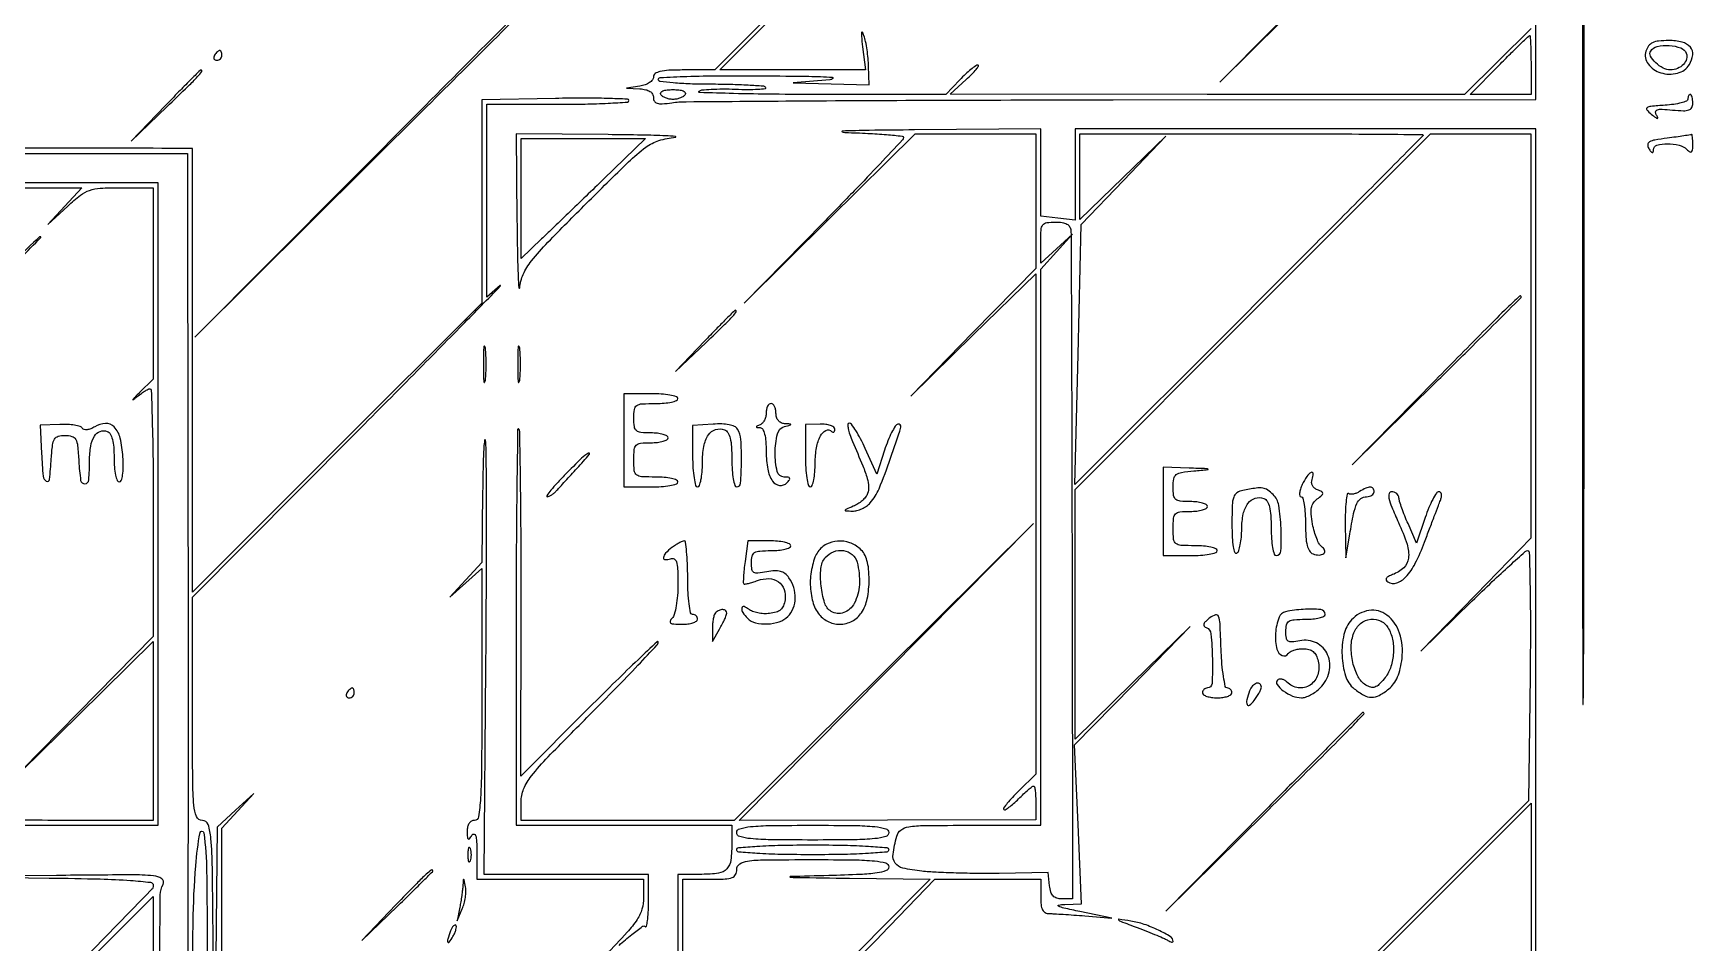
# Model space of a CAD drawing. Extents: x 0 to 674, y 17 to 635.
# Drawn here: x 335.5 to 674, y 208 to 393.5 of the extents above; entities that cross this region are included whole.
import ezdxf

# ---------------------------------------------------------------- set-up
doc = ezdxf.new("R2010")
doc.units = 0

msp = doc.modelspace()

# ---------------------------------------------------------------- linework, layer by layer
for points in [[(651.491237, 381.5, 0.000097), (651.50667, 301.526918, 0.000482), (651.567225, 256.662426, 0.992814), (651.656046, 256.66199, 0.002446), (651.749946, 269.669959, 0.000367), (651.830624, 320.323254, 0.000215), (651.856677, 381.033817, 0.000214), (651.830614, 441.807077, 0.000364), (651.749965, 492.669959, 0.002331), (651.655979, 506.144089, 0.993042), (651.567246, 506.143676, 0.000486), (651.506646, 461.463382, 0.000096)], [(415.496011, 378.75), (368.5, 331.5), (415.75, 378.496011, 0.000164), (444.600287, 407.210029, 0.001854), (455.981151, 418.628922, 0.00092), (462.89547, 425.643744, 0.664909), (462.746011, 426, 0.198902), (462.568112, 425.926316, 0.00001), (448.761552, 412.120313, 0.000421), (433.53446, 396.867582, 0.000253)], [(641, 387), (641, 381), (634.781303, 381), (628.562607, 381), (634.5, 387, -0.002217), (636.796464, 389.300191, -0.003569), (638.775917, 391.2375, -0.000719), (640.528384, 392.923476, -0.193519), (640.718697, 393, -0.398076), (640.83269, 392.892154, -0.00214), (640.917367, 391.2375, -0.007318), (640.97978, 389.300658, -0.004394)], [(372.5, 389, 0.082592), (372.343488, 388.6179, 0.161196), (372.3746, 388.29375, 0.182303), (372.586039, 388.078288, 0.108972), (372.940983, 388, 0.093332), (373.345238, 388.076123, 0.09642), (373.688914, 388.29375, 0.099167), (373.918938, 388.618444, 0.105053), (374, 389, 0.042167), (373.967655, 389.382849, 0.061769), (373.870461, 389.70625, 0.081139), (373.727648, 389.92554, 0.210953), (373.559017, 390, 0.151918), (373.34829, 389.934461, 0.038439), (373.066025, 389.70625, 0.035638), (372.768994, 389.382774, 0.029505)], [(664.444837, 389.826196, 0.243963), (664.89531, 387.221407, 0.157285), (667.462711, 385.430986, 0.136731), (670.877576, 385.345031, 0.193628), (673.308285, 387.114077, 0.112615), (673.988074, 389.067736, 0.208373), (673.50001, 390.643842, 0.155898), (671.828419, 391.66945, 0.060328), (669.098772, 392, 0.022754), (667.027536, 391.905693, 0.08671), (665.783335, 391.56939, 0.128154), (664.990887, 390.912829, 0.079329)], [(672.677102, 389.399075, -0.164258), (672.724074, 388.248395, -0.12014), (672.07963, 387.133071, -0.103362), (670.891112, 386.316943, -0.095609), (669.44113, 386.015313, -0.126937), (667.964926, 386.373535, -0.067391), (666.429107, 387.481987, -0.07433), (665.386009, 388.81863, -0.273492), (665.406242, 389.848296, -0.203588), (666.747106, 390.796541, -0.068997), (669.17989, 390.981964, -0.069616), (671.545762, 390.50062, -0.219598)], [(362.47318, 378.75), (355.5, 371.5), (362.75, 378.47318, 0.001495), (367.136249, 382.717269, 0.012912), (369.036831, 384.665349, 0.033553), (369.876915, 385.703881, 0.60757), (369.72318, 386, 0.198387), (369.535715, 385.922571, 0.000505), (367.479305, 383.870313, 0.003008), (365.166504, 381.529511, 0.001857)], [(468.5, 381, -0.108893), (468.127799, 380.616544, -0.050757), (467.510686, 380.29375, -0.046925), (466.765732, 380.074101, -0.048273), (466, 380, -0.048273), (465.234268, 380.074101, -0.046925), (464.489314, 380.29375, -0.050757), (463.872201, 380.616544, -0.108893), (463.5, 381, -0.302575), (463.513374, 381.392496, -0.143113), (463.930402, 381.719374, -0.067954), (464.789018, 381.933871, -0.027283), (466, 382, -0.027283), (467.210982, 381.933871, -0.067954), (468.069598, 381.719374, -0.143113), (468.486626, 381.392496, -0.302575)], [(673, 380.054791, -0.305731), (672.739917, 379.669203, -0.030553), (671.629622, 379.297705, -0.030171), (670.122865, 378.98996, -0.018979), (668.334882, 378.804791, 0.005365), (665.446873, 378.584964, 0.121731), (664.664179, 378.317771, 0.461118), (664.60428, 377.8782, 0.040691), (665.526841, 377, 0.007193), (666.444527, 376.28033, 0.131559), (666.784861, 376.140815, 0.590122), (666.878384, 376.268554, 0.026959), (666.560264, 376.867595, -0.160384), (666.416656, 377.497873, -0.306746), (666.732532, 377.881141, -0.084603), (667.725995, 377.998333, -0.010924), (669.868306, 377.841169, 0.014396), (672.098569, 377.693114, 0.090338), (673.22399, 377.854799, 0.197399), (673.790203, 378.344104, 0.117625), (674, 379.223574, 0.026617), (673.963739, 379.904269, 0.042006), (673.853125, 380.478175, 0.051328), (673.692923, 380.88287, 0.279801), (673.5, 381, 0.182325), (673.309144, 380.928011, 0.090964), (673.146875, 380.722345, 0.070877), (673.036934, 380.416465, 0.050927)], [(434.174707, 355.25, 0.002165), (434.267555, 348.698901, 0.005384), (434.407842, 343.907308, 0.01383), (434.566865, 341.561827, 0.910581), (434.723024, 341.562111, -0.08404), (435.45635, 344.325388, -0.060324), (437.122688, 347.057998, -0.026589), (440.496188, 350.894567, -0.003327), (448.298317, 358.76436, -0.002739), (456.910375, 367.242846, -0.03343), (460.431496, 370.240496, -0.083023), (463.137586, 371.624526, -0.058499), (466.5, 372.272001, 0.908073), (466.503546, 372.426736, 0.019847), (464.523438, 372.584497, 0.005505), (459.631993, 372.725435, 0.002046), (452.75, 372.819752), (434, 373)], [(619, 372.744718, -0.198024), (618.926326, 372.565989, -0.000018), (608.568521, 362.137852, -0.000559), (597.104991, 350.623077, -0.000337), (583.488581, 336.994718), (547.977161, 301.5), (548.605934, 328), (549.234706, 354.5), (557.867353, 363.499907), (566.5, 372.499814), (557.75, 364.021985), (549, 355.544156), (549, 364.272078), (549, 373), (584, 373, -0.000683), (597.420775, 372.981656, -0.00114), (608.71875, 372.925011, -0.000052), (618.895788, 372.849715, -0.412018)], [(668.77777, 372.092896, 0.011049), (666.26375, 371.720655, 0.084756), (665.142684, 371.326356, 0.262046), (664.802834, 370.773186, 0.152722), (665.012457, 370, 0.021117), (665.446226, 369.37948, 0.168261), (665.733372, 369.189256, 0.407168), (665.91882, 369.295844, 0.065984), (665.984687, 369.75, -0.330774), (666.679812, 370.662231, -0.068464), (668.804211, 370.970387, -0.061316), (671.21086, 370.69205, -0.137807), (672.8, 369.8, 0.043912), (673.404066, 369.293644, 0.338229), (673.75, 369.308333, 0.201593), (673.956017, 369.705795, 0.02009), (674, 370.8, 0.010691), (673.982189, 371.632945, 0.019755), (673.926563, 372.307601, 0.017841), (673.848332, 372.800355, 0.526575), (673.75, 372.842896, -0.101868), (673.545857, 372.766519, -0.001317), (672.186282, 372.557778, -0.003755), (670.605696, 372.331493, -0.002447)], [(451.846867, 363.75, -0.000371), (448.276431, 360.301528, -0.000342), (444.601516, 356.762259, -0.000341), (441.321459, 353.611897, -0.001133), (439.158882, 351.547052), (435, 347.594104), (435, 359.797052), (435, 372), (447.687985, 372), (460.375971, 372)], [(547.141677, 353.25, -0.019243), (547.200634, 351.857074, -0.000049), (547.273557, 332.259713, -0.00031), (547.339938, 310.157709, -0.000193), (547.391677, 284.251149), (547.5, 217.002298), (545.316422, 217.001149, -0.070845), (544.26692, 217.15004, -0.135032), (543.546178, 217.592745, -0.115196), (543.082389, 218.398736, -0.043802), (542.816422, 219.676466), (542.5, 222.352932), (532.5, 222.192304, -0.006082), (528.249905, 222.175737, -0.005117), (523.748438, 222.259025, -0.005166), (519.640243, 222.419599, -0.014218), (516.75, 222.645004, -0.026565), (512.884624, 223.266346, -0.18556), (511.313571, 224.294407, -0.194422), (510.87584, 226.080402, -0.029543), (511.630286, 229.75, -0.166185), (512.492988, 231.035138, -0.125964), (514.068126, 231.700412, -0.034948), (517.299522, 231.956731, -0.002322), (526.616631, 232), (541, 232), (541, 288.702393), (541, 345.404786), (544.25, 348.950297), (547.5, 352.495808), (544.25, 349.560813), (541, 346.625818), (541, 350.812909, -0.014222), (541.073411, 353.393236, -0.142151), (541.429122, 354.401076, -0.205348), (542.213716, 354.875688, -0.034754), (544, 355, -0.03405), (545.398717, 354.904636, -0.093288), (546.334191, 354.59236, -0.134579), (546.892138, 354.045053, -0.11214)], [(321.5, 337, 0.001565), (315.792728, 331.247286, 0.002678), (311.070786, 326.40625, 0.000408), (306.963934, 322.143483, 0.66117), (307.025007, 322, 0.194483), (307.367692, 322.138533, 0.000368), (311.777036, 326.40625, 0.002542), (316.722739, 331.249156, 0.001563), (322.5, 337, 0.001565), (328.207272, 342.752714, 0.002678), (332.929214, 347.59375, 0.000408), (337.036066, 351.856517, 0.66117), (336.974993, 352, 0.194483), (336.632308, 351.861467, 0.000368), (332.222964, 347.59375, 0.002542), (327.277261, 342.750844, 0.001563)], [(621.488968, 322.75), (604.5, 305.5), (621.75, 322.488968, 0.000719), (628.364044, 329.021702, 0.001186), (633.932812, 334.564105, 0.00008), (638.925046, 339.557931, 0.198829), (639, 339.738968, 0.65329), (638.665207, 339.885846, 0.006581), (636.163379, 337.521726, 0.005188), (631.849189, 333.248366, 0.0005)], [(472.468697, 330.75), (466.5, 324.5), (472.75, 330.468697, 0.001842), (476.526162, 334.101597, 0.015158), (478.188581, 335.813502, 0.043781), (478.876507, 336.712971, 0.591372), (478.718697, 337, 0.198184), (478.529557, 336.921966, 0.0007), (476.766721, 335.164062, 0.003552), (474.777178, 333.146053, 0.002203)], [(427.320074, 326, 0.005179), (427.344207, 323.670434, 0.025693), (427.43855, 322.364062, 0.707215), (427.576315, 322.333801, 0.108536), (427.723396, 322.75, 0.019375), (427.849065, 324.229765, 0.011494), (427.889766, 326, 0.011494), (427.849065, 327.770235, 0.019375), (427.723396, 329.25, 0.108536), (427.576315, 329.666199, 0.707215), (427.43855, 329.635938, 0.025693), (427.344207, 328.329566, 0.005179)], [(434.320074, 326, 0.005179), (434.344207, 323.670434, 0.025693), (434.43855, 322.364062, 0.707215), (434.576315, 322.333801, 0.108536), (434.723396, 322.75, 0.019375), (434.849065, 324.229765, 0.011494), (434.889766, 326, 0.011494), (434.849065, 327.770235, 0.019375), (434.723396, 329.25, 0.108536), (434.576315, 329.666199, 0.707215), (434.43855, 329.635938, 0.025693), (434.344207, 328.329566, 0.005179)], [(456, 310.5), (456, 301), (461.5, 301, 0.017105), (463.60834, 301.072146, 0.027868), (465.384375, 301.29375, 0.026982), (466.707933, 301.608967, 0.332234), (467, 302, 0.31052), (466.732972, 302.388512, 0.036969), (465.678125, 302.70625, 0.033738), (464.224757, 302.927717, 0.020945), (462.5, 303, -0.012019), (459.5825, 303.070142, -0.154453), (458.571429, 303.444444, -0.206324), (458.105988, 304.290758, -0.023974), (458, 306.5, -0.021868), (458.093097, 308.627612, -0.176278), (458.5, 309.5, -0.176278), (459.372388, 309.906903, -0.021868), (461.5, 310, 0.027026), (462.841111, 310.072542, 0.042582), (463.971875, 310.29375, 0.052312), (464.767902, 310.614308, 0.277684), (465, 311, 0.277684), (464.767902, 311.385692, 0.052312), (463.971875, 311.70625, 0.042582), (462.841111, 311.927458, 0.027026), (461.5, 312, -0.021354), (459.438974, 312.088063, -0.157079), (458.541667, 312.464286, -0.185552), (458.111769, 313.260192, -0.032088), (458, 315, -0.036189), (458.130535, 316.801169, -0.212646), (458.625, 317.583333, -0.135673), (459.681601, 317.931492, -0.012152), (462.5, 318, 0.020945), (464.224757, 318.072283, 0.033738), (465.678125, 318.29375, 0.036969), (466.732972, 318.611488, 0.31052), (467, 319, 0.332234), (466.707933, 319.391033, 0.026982), (465.384375, 319.70625, 0.027868), (463.60834, 319.927854, 0.017105), (461.5, 320), (456, 320)], [(485, 316.083333, -0.060204), (484.90689, 315.312853, -0.059088), (484.632812, 314.581524, -0.064373), (484.228318, 313.996792, -0.113869), (483.75, 313.662281, 0.009076), (483.090194, 313.382013, 0.295955), (483, 313.242982, 0.382689), (483.096611, 313.135242, 0.011437), (483.75, 313.078947, -0.25147), (484.291771, 312.742448, -0.068917), (484.681885, 311.778791, -0.044351), (484.925678, 310.252563, -0.01744), (485, 308.122445, 0.045048), (485.317004, 304.611091, 0.103882), (486.312703, 302.168622, 0.218336), (487.718363, 301.313064, 0.229462), (489.242382, 301.842382, 0.033363), (489.747419, 302.419723, 0.279493), (489.782867, 302.75, 0.258958), (489.503221, 302.952123, 0.029776), (488.7, 303, -0.348443), (487.254014, 304.146942, -0.058691), (486.82954, 307.907512, -0.055647), (487.283436, 311.801854, -0.278906), (488.75, 313.310674, 0.001923), (489.926177, 313.622879, 0.339035), (490, 313.719237, 0.392517), (489.923939, 313.801199, 0.002113), (488.75, 313.883999, -0.099242), (488.044737, 314.074658, -0.104863), (487.48325, 314.520253, -0.097744), (487.123813, 315.184281, -0.07546), (487, 316, 0.048028), (486.926307, 316.765418, 0.068025), (486.70625, 317.4125, 0.088204), (486.381882, 317.848523, 0.191087), (486, 318, 0.184457), (485.61825, 317.854207, 0.090315), (485.29375, 317.436979, 0.070178), (485.073823, 316.816758, 0.050201)], [(337.205888, 307.786047, 0.009309), (337.515819, 303.154736, 0.256728), (338.168343, 302.176033, 0.527016), (338.82484, 302.526117, 0.011692), (339.195209, 306.75, -0.012683), (339.445762, 309.543786, -0.10503), (339.849144, 310.744521, -0.196417), (340.601717, 311.316046, -0.065496), (342, 311.5, -0.070134), (343.412682, 311.300867, -0.203323), (344.163601, 310.692068, -0.097764), (344.555354, 309.395644, -0.010288), (344.803167, 306.223842, 0.01976), (345.182932, 302.31742, 0.392422), (346.035592, 301.61875, 0.37392), (346.846045, 302.415866, 0.019514), (347, 306.359017, -0.038773), (347.230914, 309.332312, -0.098152), (347.97242, 311.359331, -0.169305), (349.144049, 312.324351, -0.181964), (350.621855, 312.314866, -0.179351), (351.223883, 311.785423, -0.061483), (351.652566, 310.685803, -0.043314), (351.917578, 309.067697, -0.018943), (352, 306.893011, 0.019472), (352.07432, 304.985381, 0.0335), (352.303763, 303.412501, 0.037717), (352.636185, 302.287154, 0.311576), (353.05226, 302, 0.32176), (353.472409, 302.301599, 0.045257), (353.735814, 303.401034, 0.034756), (353.858367, 305.027371, 0.016098), (353.80226, 307.147006, 0.042693), (353.25106, 310.948487, 0.132119), (352.036179, 313.214986, 0.216754), (350.261724, 313.942585, 0.130858), (348.049817, 313.263184, -0.041127), (347.229808, 312.840397, -0.069373), (346.482495, 312.645345, -0.09597), (345.891512, 312.689495, -0.190065), (345.520721, 312.966472, 0.185395), (345.060733, 313.31659, 0.029621), (343.938522, 313.573133, 0.02939), (342.515542, 313.725623, 0.021965), (340.937744, 313.732041), (336.926767, 313.572094)], [(470.001465, 307.25, 0.014595), (470.071754, 304.8231, 0.025076), (470.290366, 302.812134, 0.02304), (470.602142, 301.308852, 0.342589), (471, 301, 0.319735), (471.389506, 301.27744, 0.032693), (471.70625, 302.432782, 0.03126), (471.927778, 304.007969, 0.019308), (472, 305.877555, -0.043207), (472.292933, 309.261087, -0.103594), (473.220347, 311.588617, -0.169507), (474.672749, 312.691249, -0.17164), (476.487265, 312.64326, -0.166479), (477.189982, 312.055754, -0.075617), (477.655393, 310.934937, -0.046004), (477.922257, 309.177398, -0.014687), (478, 306.531385, 0.017007), (478.072143, 304.411007, 0.027715), (478.29375, 302.624844, 0.026731), (478.608894, 301.292732, 0.332789), (479, 301, 0.394179), (479.779335, 301.72742, 0.013975), (479.962607, 306.202089, 0.019531), (479.846343, 310.660862, 0.125722), (479.153083, 312.786547, 0.150016), (478.545747, 313.306036, 0.052985), (477.440986, 313.652521, 0.042182), (475.96005, 313.821677, 0.024524), (474.169861, 313.786547), (470.00293, 313.5)], [(493, 307.34782, 0.014306), (493.07067, 304.878303, 0.024763), (493.289384, 302.836955, 0.022619), (493.601083, 301.310909, 0.343666), (494, 301, 0.319735), (494.389506, 301.27744, 0.032693), (494.70625, 302.432782, 0.03126), (494.927778, 304.007969, 0.019308), (495, 305.877555, -0.043022), (495.267591, 308.981733, -0.076714), (496.084537, 311.4054, -0.157018), (497.195889, 312.507163, -0.32446), (498.342009, 312.324657, 0.102423), (498.592637, 312.160001, 0.246949), (498.806715, 312.183013, 0.185015), (498.953269, 312.391095, 0.062009), (499, 312.76645, 0.244838), (498.783598, 313.181888, 0.071182), (498.11875, 313.518116, 0.053824), (497.149122, 313.733464, 0.034871), (496, 313.780937), (493, 313.69564)], [(502.604795, 310.25, -0.004366), (504.712371, 305.288167, -0.027693), (505.619941, 302.702478, -0.057772), (505.905434, 301.006543, -0.104823), (505.685742, 299.62344, -0.079389), (505.276666, 298.916946, -0.040513), (504.565297, 298.174878, -0.03894), (503.688992, 297.511888, -0.047019), (502.772166, 297.039362, 0.00258), (501.252994, 296.42008, 0.255075), (501.112371, 296.245849, 0.45364), (501.215231, 296.1166, 0.004151), (502.595012, 296.063386, 0.071617), (503.510098, 296.166995, 0.044615), (504.527975, 296.532682, 0.043898), (505.488395, 297.084899, 0.059698), (506.233378, 297.75, 0.083395), (508.015315, 300.615552, 0.013065), (510.391076, 306.85537, 0.008662), (512.488147, 313.176227, 0.611581), (511.864602, 313.788201, 0.172982), (511.327745, 313.367811, 0.022181), (510.589803, 312.0776, 0.023812), (509.829581, 310.409295, 0.017757), (509.146584, 308.505455), (507.583429, 303.607664), (505.225573, 308.803832, 0.01413), (504.253385, 310.794804, 0.021008), (503.282074, 312.473626, 0.017006), (502.404144, 313.755432, 0.238434), (501.920438, 314, 0.407109), (501.664092, 313.749813, 0.051251), (501.730716, 312.898438, 0.0374), (502.04642, 311.688688, 0.020092)], [(444, 303.5, 0.008296), (442.360353, 301.772917, 0.015786), (441.109924, 300.321875, 0.013861), (440.257892, 299.205686, 0.611408), (440.363221, 299, 0.113311), (440.742485, 299.087068, 0.034023), (441.260044, 299.382949, 0.032179), (441.812926, 299.804733, 0.029938), (442.321429, 300.303657, -0.001157), (442.961742, 301.008641, -0.000285), (444.016565, 302.16329, -0.000292), (445.226185, 303.484319, -0.000292), (446.437091, 304.803657, 0.008909), (448.958146, 307.647313, 0.829341), (448.768213, 307.88352, 0.07069), (447.36087, 306.852352, 0.005321)], [(566, 296), (566, 287), (571.5, 287, 0.017105), (573.60834, 287.072146, 0.027868), (575.384375, 287.29375, 0.026982), (576.707933, 287.608967, 0.332234), (577, 288, 0.31052), (576.732972, 288.388512, 0.036969), (575.678125, 288.70625, 0.033738), (574.224757, 288.927717, 0.020945), (572.5, 289, -0.012019), (569.5825, 289.070142, -0.154453), (568.571429, 289.444444, -0.206324), (568.105988, 290.290758, -0.023974), (568, 292.5, -0.021868), (568.093097, 294.627612, -0.176278), (568.5, 295.5, -0.176278), (569.372388, 295.906903, -0.021868), (571.5, 296, 0.027026), (572.841111, 296.072542, 0.042582), (573.971875, 296.29375, 0.052312), (574.767902, 296.614308, 0.277684), (575, 297, 0.277684), (574.767902, 297.385692, 0.052312), (573.971875, 297.70625, 0.042582), (572.841111, 297.927458, 0.027026), (571.5, 298, -0.021328), (569.448244, 298.087561, -0.15466), (568.547366, 298.460179, -0.186369), (568.114379, 299.24675, -0.033687), (568, 300.942502, -0.041379), (568.141787, 302.652833, -0.187513), (568.64361, 303.497368, -0.128493), (569.70819, 303.957973, -0.015734), (572.25, 304.267795, 0.00079), (575.137241, 304.532446, 0.73681), (575.155942, 304.621146, 0.118966), (574.866069, 304.701921, 0.00042), (571.25, 304.825293), (566, 305)], [(594.344085, 301.492198, 0.028534), (593.965259, 300.536059, 0.055105), (593.793833, 299.732083, 0.092261), (593.839118, 299.194385, 0.33772), (594.094085, 299, -0.34192), (594.44955, 298.724737, -0.02266), (594.733887, 297.375156, -0.025194), (594.93469, 295.589105, -0.015396), (595, 293.468615, 0.014522), (595.077639, 290.796042, 0.047229), (595.346508, 289.046329, 0.079008), (595.821065, 287.937974, 0.161932), (596.543128, 287.345077, 0.089502), (597.788222, 287.108357, 0.176728), (598.724265, 287.439987, 0.323693), (598.897181, 288.105066, 0.162787), (598.312823, 288.806665, -0.131559), (597.82986, 289.319297, -0.02744), (597.299936, 290.447482, -0.027036), (596.814027, 291.865161, -0.022678), (596.450462, 293.41237, -0.020756), (596.156321, 295.441736, -0.070925), (596.208443, 296.771395, -0.105441), (596.605668, 297.735284, -0.084807), (597.388068, 298.541812, 0.013981), (598.366645, 299.300242, 0.219209), (598.546744, 299.671259, 0.291149), (598.357259, 299.982889, 0.022865), (597.425636, 300.390163, -0.084609), (596.825288, 300.746142, -0.100964), (596.419709, 301.262817, -0.106049), (596.261236, 301.875875, -0.10237), (596.364861, 302.508429, 0.088468), (596.590309, 303.681115, 0.562715), (596.178061, 303.939084, 0.129744), (595.263922, 303.130822, 0.038635)], [(582.25, 300.294267, 0.099904), (581.019574, 299.789322, 0.168566), (580.353374, 298.909757, 0.070746), (580.061351, 297.238486, 0.007932), (580, 293.371432, 0.011253), (580.060962, 290.663007, 0.030932), (580.264715, 288.763427, 0.051559), (580.577561, 287.640571, 0.467614), (581, 287.5, 0.177743), (581.388629, 287.995189, 0.028441), (581.70625, 289.205057, 0.02846), (581.926856, 290.737664, 0.021517), (582, 292.436572, -0.051091), (582.310895, 295.471191, -0.10584), (583.266896, 297.640535, -0.160705), (584.72524, 298.695221, -0.170076), (586.487265, 298.64326, -0.166479), (587.189982, 298.055754, -0.075617), (587.655393, 296.934937, -0.046004), (587.922257, 295.177398, -0.014687), (588, 292.531385, 0.017007), (588.072143, 290.411007, 0.027715), (588.29375, 288.624844, 0.026731), (588.608894, 287.292732, 0.332789), (589, 287, 0.399945), (590.004238, 287.956234, 0.023731), (590.011168, 292.550587, 0.027225), (589.538417, 297.244278, 0.158964), (588.428571, 299.428571, 0.048146), (587.295576, 300.362115, 0.113929), (586.280568, 300.751235, 0.071389), (584.916481, 300.746694, 0.011104)], [(606.047746, 300.05067, -0.045296), (605.43309, 299.73572, -0.049042), (604.787753, 299.546664, -0.054724), (604.20756, 299.501528, -0.131214), (603.797746, 299.625, 0.527578), (603.490016, 299.488551, 0.018812), (603.268888, 297.973057, 0.020236), (603.129299, 295.886597, 0.010902), (603.117619, 293.309017), (603.235238, 286.5), (604.049038, 291.35009, -0.008603), (604.827814, 295.54757, -0.054983), (605.488052, 297.605099, -0.130578), (606.310397, 298.621916, -0.159087), (607.468615, 299, 0.063461), (608.05412, 299.074614, 0.081424), (608.550156, 299.29375, 0.09843), (608.882059, 299.618634, 0.151099), (609, 300, 0.161773), (608.779635, 300.66327, 0.232061), (608.237711, 300.940742, 0.113401), (607.325663, 300.747608, 0.032395)], [(613.961707, 293.75, -0.026123), (615.708576, 289.299784, -0.10891), (616.008261, 286.452205, -0.178263), (615.035344, 284.512586, -0.100015), (612.763659, 283.108275, 0.031785), (611.905851, 282.7274, 0.130538), (611.489801, 282.346731, 0.270622), (611.474352, 281.975461, 0.133338), (611.808364, 281.618438, 0.224758), (613.600127, 281.417994, 0.124307), (615.483499, 282.646828, 0.069922), (617.404118, 285.419968, 0.026999), (619.282419, 289.716539, -0.000487), (620.305548, 292.442009, -0.000573), (621.28009, 295.021421, -0.000502), (622.108078, 297.198771, -0.003574), (622.517672, 298.25, 0.048058), (622.71521, 298.930186, 0.093561), (622.715222, 299.493408, 0.148074), (622.52519, 299.857919, 0.201725), (622.187355, 300, 0.254573), (621.696208, 299.732605, 0.022015), (620.950336, 298.458608, 0.024747), (620.160167, 296.763289, 0.016498), (619.417863, 294.75271), (617.674993, 289.505419), (615.91166, 293.50271, -0.009103), (615.231121, 295.124758, -0.010553), (614.644521, 296.692983, -0.009667), (614.203093, 298.036267, -0.059797), (614.074164, 298.75, 0.111872), (613.935926, 299.227002, 0.094086), (613.599277, 299.632812, 0.088494), (613.116601, 299.905427, 0.084602), (612.561672, 300, 0.336314), (612.058184, 299.618149, 0.123989), (612.033201, 298.670325, 0.043332), (612.598559, 296.886853, 0.008176)], [(465.75, 288.607954, 0.038054), (464.476013, 287.478404, 0.166131), (464.052903, 286.579878, 0.445035), (464.421193, 286.165515, 0.093564), (465.5, 286.361626, -0.221813), (466.232194, 286.310179, -0.198261), (466.709939, 285.710422, -0.061533), (466.945796, 284.232809, -0.008844), (467, 281.168615, -0.019147), (466.912021, 278.872054, -0.023491), (466.6475, 276.742031, -0.022896), (466.266316, 275.007407, -0.131577), (465.8, 274.2, 0.090869), (465.400371, 273.621045, 0.380202), (465.516667, 273.25, 0.122057), (466.188535, 273.044, 0.01365), (467.8, 273, 0.029609), (469.025999, 273.072665, 0.046154), (470.06, 273.29375, 0.058312), (470.780957, 273.615172, 0.264664), (471, 274, 0.099038), (470.923658, 274.381638, 0.097945), (470.70625, 274.70625, 0.097945), (470.381638, 274.923658, 0.099038), (470, 275, -0.354925), (469.590162, 275.332853, -0.018508), (469.283333, 277.125, -0.02162), (469.068623, 279.522473, -0.011522), (469, 282.5, 0.009384), (468.946068, 285.373442, 0.01564), (468.779688, 287.787533, 0.009448), (468.548786, 289.71894, 0.38651), (468.25, 289.968197, 0.094564), (467.852176, 289.874651, 0.019699), (467.20625, 289.555506, 0.020021), (466.475001, 289.118825, 0.017735)], [(480.695861, 285.769141, 0.007307), (480.499894, 284.126223, 0.011117), (480.382359, 282.693819, 0.005939), (480.325126, 281.496352, 0.208254), (480.425504, 281.241163, 0.243441), (480.657095, 281.167538, 0.015355), (481.380063, 281.314464, 0.019821), (482.264836, 281.560131, 0.013212), (483.257834, 281.907929, -0.098562), (485.564666, 282.296391, -0.147915), (487.486892, 281.652212, -0.158338), (488.644953, 280.095739, -0.116986), (488.84497, 277.943972, -0.061377), (488.527025, 276.762241, -0.116929), (487.959867, 275.964817, -0.106485), (487.054532, 275.461264, -0.045346), (485.689528, 275.177742, -0.042235), (484.507822, 275.142582, -0.036965), (483.281771, 275.301092, -0.03876), (482.191533, 275.614534, -0.084021), (481.439528, 276.050187, 0.092718), (480.480357, 276.583963, 0.472297), (480.03144, 276.302784, 0.179474), (480.246025, 275.371306, 0.050997), (481.2, 274.2, 0.138997), (482.852538, 273.277428, 0.069627), (485.254048, 273.051208, 0.068367), (487.683813, 273.497443, 0.117346), (489.428571, 274.571429, 0.103601), (490.517755, 276.237755, 0.086316), (490.939423, 278.315111, 0.082488), (490.639506, 280.497871, 0.082743), (489.650067, 282.463884, 0.067257), (488.829831, 283.317118, 0.102066), (487.914225, 283.779194, 0.083072), (486.752733, 283.893599, 0.032465), (485.150067, 283.680013, -0.018734), (483.303953, 283.382219, -0.164537), (482.504551, 283.547335, -0.225932), (482.106013, 284.134201, -0.038057), (482, 285.525, -0.055914), (482.153623, 286.894452, -0.200962), (482.65404, 287.595312, -0.122952), (483.685494, 287.925052, -0.016187), (486, 288, 0.023598), (487.532944, 288.07239, 0.037669), (488.825, 288.29375, 0.04382), (489.748945, 288.612873, 0.295869), (490, 289, 0.306956), (489.73692, 289.388154, 0.038632), (488.716803, 289.70625, 0.034694), (487.305916, 289.927692, 0.021584), (485.631669, 290), (481.263338, 290)], [(495.556704, 287.777494, 0.063738), (494.958724, 286.639208, 0.028339), (494.457282, 285.016696, 0.027486), (494.114393, 283.215542, 0.033303), (494, 281.5, 0.056157), (494.39924, 277.956558, 0.097878), (495.599357, 275.265756, 0.121057), (497.517034, 273.600065, 0.119122), (500, 273, 0.121192), (502.536848, 273.624055, 0.126627), (504.446401, 275.347882, 0.097299), (505.617976, 278.193426, 0.049186), (506, 282.067519, 0.024297), (505.893638, 284.255035, 0.04661), (505.561589, 285.97861, 0.058574), (504.993334, 287.320837, 0.0796), (504.171259, 288.345012, 0.10039), (502.038458, 289.610333, 0.10062), (499.582987, 289.9433, 0.105037), (497.276598, 289.29233, 0.119409)], [(503.554627, 285.638373, -0.073098), (504.01177, 281.080703, -0.11056), (502.96702, 277.249107, -0.181987), (500.825539, 275.354375, -0.235233), (498.25, 275.60696, -0.180057), (496.923872, 277.334561, -0.04764), (496.209958, 280.79989, -0.047962), (496.166513, 284.386006, -0.153434), (497.061336, 286.573905, -0.128709), (498.732415, 287.772112, -0.127978), (500.780021, 288.001328, -0.138226), (502.565548, 287.208662, -0.159425)], [(474.666667, 275.333333, 0.120789), (474.411004, 274.911605, 0.028191), (474.206242, 274.103646, 0.027467), (474.070882, 273.121194, 0.023933), (474.035435, 272.083333), (474.070871, 269.5), (475.5, 272, 0.01086), (476.049787, 273.012155, 0.013124), (476.519732, 273.985937, 0.01178), (476.872066, 274.819696, 0.082449), (476.964565, 275.25, 0.232255), (476.746508, 275.752795, 0.168807), (476.16906, 275.977238, 0.114395), (475.380758, 275.824363, 0.091768)], [(575.5, 274.308663, 0.026117), (574.647368, 273.579018, 0.113758), (574.283202, 273.02825, 0.251908), (574.339883, 272.613694, 0.146718), (574.75, 272.301915, -0.288251), (575.729347, 271.015935, -0.017314), (576.008652, 265.937662, -0.016922), (575.94049, 260.896968, -0.400408), (575, 260, 0.099038), (574.618362, 259.923658, 0.097945), (574.29375, 259.70625, 0.097945), (574.076342, 259.381638, 0.099038), (574, 259, 0.254951), (574.209557, 258.615738, 0.06271), (574.88125, 258.29375, 0.048861), (575.850749, 258.072766, 0.031626), (577, 258, 0.031626), (578.149251, 258.072766, 0.048861), (579.11875, 258.29375, 0.06271), (579.790443, 258.615738, 0.254951), (580, 259, 0.0949), (579.926895, 259.381701, 0.096876), (579.71813, 259.70625, 0.098857), (579.406589, 259.92351, 0.103337), (579.040442, 260, -0.354331), (578.648532, 260.317608, -0.013054), (578.277437, 262.327503, -0.018611), (577.970907, 264.885713, -0.01135), (577.790442, 267.923415, 0.003283), (577.56587, 273.11784, 0.073793), (577.272432, 274.58735, 0.399242), (576.651815, 274.900013, 0.090893)], [(589.606989, 274.418213, 0.075084), (588.88844, 271.151621, 0.079287), (589.188799, 267.882089, 0.228291), (590.251049, 266.617716, 0.376513), (591.5, 267, -0.129978), (591.905554, 267.384469, -0.045633), (592.647929, 267.70625, -0.041573), (593.567582, 267.926149, -0.03792), (594.539965, 268, -0.061788), (595.700049, 267.856092, -0.110926), (596.5524, 267.425496, -0.106154), (597.162556, 266.656205, -0.053332), (597.592615, 265.487014, -0.139897), (597.502907, 262.692043, -0.168308), (595.933512, 260.599798, -0.184214), (593.527449, 260.037964, -0.164062), (591.216667, 261.183333, 0.062805), (590.707159, 261.578727, 0.080942), (590.156191, 261.794316, 0.098189), (589.65114, 261.802244, 0.152502), (589.268239, 261.601572, 0.373855), (589.204133, 260.685493, 0.073509), (590.478295, 259.429109, 0.059956), (592.382963, 258.359086, 0.098335), (594.19113, 258, 0.083883), (595.026864, 258.141202, 0.037209), (596.056144, 258.5875, 0.035479), (597.101205, 259.234642, 0.040027), (598, 260, 0.138167), (599.827789, 263.261504, 0.162607), (599.524312, 266.774035, 0.178597), (597.230958, 269.177095, 0.164634), (593.83631, 269.617262, -0.024291), (592.227782, 269.376091, -0.17484), (591.479197, 269.563993, -0.210768), (591.100805, 270.163223, -0.036962), (591, 271.525, -0.055914), (591.153623, 272.894452, -0.200962), (591.65404, 273.595312, -0.122952), (592.685494, 273.925052, -0.016187), (595, 274, 0.023598), (596.532944, 274.07239, 0.037669), (597.825, 274.29375, 0.04382), (598.748945, 274.612873, 0.295869), (599, 275, 0.388662), (598.098015, 275.985089, 0.037487), (594.560245, 276.031366, 0.036324), (590.922482, 275.539207, 0.254623)], [(604.404988, 273.893568, 0.128848), (602.846168, 270.891585, 0.065223), (602.450352, 266.619833, 0.065992), (603.161432, 262.468848, 0.148244), (604.937008, 259.849924, 0.043395), (606.905732, 258.520539, 0.125303), (608.485102, 258.103974, 0.127427), (610.055064, 258.496355, 0.045596), (611.988322, 259.789461, 0.068409), (612.985922, 260.852752, 0.052053), (613.770683, 262.246162, 0.044934), (614.341407, 263.9736, 0.029512), (614.69663, 266.039461, 0.104648), (614.195507, 271.175664, 0.154495), (611.611731, 274.853944, 0.203109), (607.94602, 275.794249, 0.173177)], [(611.964816, 272.065741, -0.081114), (612.805502, 269.607541, -0.064044), (612.917342, 266.794502, -0.064529), (612.315874, 264.067117, -0.085524), (611.06265, 261.860784, -0.02809), (609.980754, 260.683887, -0.112076), (609.149693, 260.176591, -0.151725), (608.324204, 260.157047, -0.066883), (607.31265, 260.597962, -0.138358), (605.720838, 262.302516, -0.063048), (604.665784, 265.190065, -0.060532), (604.328643, 268.436915, -0.088548), (604.881587, 271.25, -0.127414), (606.251639, 273.152202, -0.145639), (608.307226, 274.030768, -0.154325), (610.419392, 273.621107, -0.146431)], [(583.606989, 259.418213, 0.027033), (583.011466, 257.574058, 0.175734), (583.097356, 256.618195, 0.485361), (583.613163, 256.497678, 0.062338), (584.531803, 257.44113, 0.018293), (585.093849, 258.24362, 0.021005), (585.568717, 259.049658, 0.020657), (585.910717, 259.759313, 0.102298), (586, 260.19113, 0.224804), (585.697715, 260.829483, 0.254995), (585.038613, 260.954149, 0.135105), (584.204528, 260.406496, 0.088936)], [(399.5, 259, 0.082592), (399.343488, 258.6179, 0.161196), (399.3746, 258.29375, 0.182303), (399.586039, 258.078288, 0.108972), (399.940983, 258, 0.093332), (400.345238, 258.076123, 0.09642), (400.688914, 258.29375, 0.099167), (400.918938, 258.618444, 0.105053), (401, 259, 0.042167), (400.967655, 259.382849, 0.061769), (400.870461, 259.70625, 0.081139), (400.727648, 259.92554, 0.210953), (400.559017, 260, 0.151918), (400.34829, 259.934461, 0.038439), (400.066025, 259.70625, 0.035638), (399.768994, 259.382774, 0.029505)], [(586.490624, 234.75), (566.5, 214.5), (586.75, 234.490624, 0.000416), (599.083194, 246.686108, 0.004398), (604.067535, 251.71061, 0.004828), (606.887711, 254.66043, 0.656625), (606.740624, 255, 0.198853), (606.560309, 254.925336, 0.000057), (600.685193, 249.051562, 0.001004), (594.174224, 242.514399, 0.000608)], [(371, 205.581787, -0.001914), (370.935603, 188.756883, -0.015864), (370.634925, 181.125601, -0.031143), (370.077781, 176.973021, -0.358007), (368.893011, 176, -0.411819), (368.150126, 176.73683, -0.000796), (368.028168, 195.236035, -0.005114), (368.116934, 212.221559, -0.01556), (368.654211, 223.75, -0.025222), (369.524832, 230.508054, -0.857199), (370.300315, 230.488605, -0.028358), (370.872984, 222.515599, -0.00375)], [(510, 230.5, -0.33533), (509.390965, 229.694001, -0.045065), (507.166667, 229.274194, -0.021161), (503.041936, 229.050585, -0.002961), (494.5, 229, -0.002961), (485.958064, 229.050585, -0.021161), (481.833333, 229.274194, -0.045065), (479.609035, 229.694001, -0.33533), (479, 230.5, -0.33533), (479.609035, 231.305999, -0.045065), (481.833333, 231.725806, -0.021161), (485.958064, 231.949415, -0.002961), (494.5, 232, -0.002961), (503.041936, 231.949415, -0.021161), (507.166667, 231.725806, -0.045065), (509.390965, 231.305999, -0.33533)], [(424.157895, 226, 0.017491), (424.189089, 225.10856, 0.078554), (424.306058, 224.601562, 0.447206), (424.474999, 224.540618, 0.174857), (424.662281, 224.75, 0.057986), (424.818615, 225.320008, 0.037979), (424.87034, 226, 0.037979), (424.818615, 226.679992, 0.057986), (424.662281, 227.25, 0.174857), (424.474999, 227.459382, 0.447206), (424.306058, 227.398438, 0.078554), (424.189089, 226.89144, 0.017491)], [(510, 227, -0.388296), (509.590564, 226.55227, -0.006216), (505.875, 226.266129, -0.011297), (501.01415, 226.062666, -0.00481), (494.5, 226, -0.00481), (487.98585, 226.062666, -0.011297), (483.125, 226.266129, -0.006216), (479.409436, 226.55227, -0.388296), (479, 227, -0.388296), (479.409436, 227.44773, -0.006216), (483.125, 227.733871, -0.011297), (487.98585, 227.937334, -0.00481), (494.5, 228, -0.00481), (501.01415, 227.937334, -0.011297), (505.875, 227.733871, -0.006216), (509.590564, 227.44773, -0.388296)], [(409.47318, 215.75), (402.5, 208.5), (409.75, 215.47318, 0.001857), (412.529511, 218.166504, 0.003008), (414.870313, 220.479305, 0.000505), (416.922571, 222.535715, 0.198387), (417, 222.72318, 0.60757), (416.703881, 222.876915, 0.033553), (415.665349, 222.036831, 0.012912), (413.717269, 220.136249, 0.001495)], [(423.122527, 219.5, -0.012099), (423.028793, 218.556043, -0.005853), (422.865555, 217.353125, -0.0058), (422.666163, 216.103148, -0.008301), (422.458137, 215), (421.943584, 212.5), (423.01472, 214.953157, 0.037891), (423.395048, 216.042379, 0.02841), (423.651729, 217.286959, 0.02902), (423.758811, 218.492939, 0.056736), (423.679111, 219.453157, 0.001161), (423.392305, 220.879097, 0.333061), (423.306962, 220.955007, 0.415369), (423.230329, 220.890013, 0.001311)], [(420.623539, 210.461341, 0.013074), (420.038161, 208.807875, 0.18392), (420.068872, 208.189955, 0.582659), (420.370907, 208.158973, 0.022794), (421.122073, 209.325003, 0.028467), (421.494276, 210.058111, 0.039963), (421.734072, 210.751423, 0.045448), (421.826923, 211.318576, 0.217548), (421.715202, 211.618131, 0.299281), (421.487156, 211.665262, 0.109577), (421.201425, 211.471425, 0.064271), (420.896209, 211.051117, 0.033338)], [(560.691682, 211.140672, -0.003969), (562.757117, 210.345907, -0.004897), (564.669188, 209.570959, -0.004067), (566.262127, 208.891857, -0.035628), (566.941682, 208.536042, 0.028973), (567.347949, 208.31639, 0.060516), (567.689119, 208.204528, 0.11483), (567.912379, 208.211834, 0.339574), (568, 208.325973, 0.261439), (567.463224, 209.282384, 0.024705), (565.013654, 210.615925, 0.030507), (562.115786, 211.800802, 0.042463), (559.396199, 212.472873, 0.003043), (556.9325, 212.848522, 0.716723), (556.860083, 212.706765, 0.109363), (557.279906, 212.430803, 0.001065)]]:
    msp.add_lwpolyline(points, format="xyb", close=True)
for points in [[(485.870825, 397.370457), (474.532624, 386), (468.266312, 386, 0.010355), (465.155006, 385.935561, 0.045904), (463.342775, 385.692806, 0.098098), (462.35394, 385.250656, 0.243326), (462, 384.566422, -0.169155), (461.797078, 383.983774, -0.077226), (461.197782, 383.429516, -0.062869), (460.309215, 382.981886, -0.047721), (459.25, 382.716254), (456.5, 382.299664), (459.25, 382.149832, -0.041376), (460.441624, 381.985387, -0.087542), (461.299549, 381.628233, -0.120592), (461.813535, 381.089242, -0.131152), (462, 380.390594, 0.133333), (462.206175, 379.631176, 0.192723), (462.749412, 379.209728, 0.089085), (463.800911, 379.102803, 0.016337), (465.75, 379.316163, -0.033544), (468.668039, 379.534375, -0.000231), (493.734375, 379.712759, -0.000902), (522.419403, 379.851903, -0.000577), (555.75, 379.915035), (642, 379.978932), (642, 487.489466)], [(504.442088, 393.750884, 0.056384), (504.430126, 392.904016, 0.004857), (504.664191, 390.75), (505.227088, 386), (490.380598, 386), (475.534108, 386), (486.5, 397, -0.002754)], [(641, 394.446361), (634.224904, 387.72318), (627.449808, 381), (574.974904, 381.029313), (522.5, 381.058627), (525.765777, 384.029313, 0.011879), (526.961615, 385.17017, 0.024536), (527.828805, 386.127361, 0.035043), (528.31114, 386.80731, 0.585153), (528.202868, 387, 0.156282), (527.733849, 386.849731, 0.015203), (526.773318, 386.11875, 0.018115), (525.661293, 385.149033, 0.013362), (524.5, 384), (521.625818, 381), (496.146242, 381, -0.002455), (486.421265, 381.047744, -0.004261), (478.347143, 381.195851, -0.001033), (471.440763, 381.395704, -0.657028), (471.333392, 381.666725, -0.174468), (471.873041, 381.920741, -0.009393), (473.785431, 382.065777, -0.01376), (476.112098, 382.134181, -0.009528), (478.744505, 382.088946, 0.008158), (481.290082, 382.03823, 0.015703), (483.329065, 382.094928, 0.014423), (484.801587, 382.224916, 0.626707), (484.880677, 382.452656, 0.18062), (484.344229, 382.697392, 0.003658), (481.326733, 382.888672, 0.008151), (477.75657, 383.030436, 0.005329), (473.636231, 383.082879, -0.007976), (469.47683, 383.157845, -0.014234), (466.062034, 383.371341, -0.008198), (463.34294, 383.664225, -0.378431), (463, 384.052444, -0.400547), (463.395545, 384.466982, -0.002697), (468.808995, 384.691723, -0.007607), (475.528661, 384.832079, -0.003537), (484.25, 384.819842, -0.001724), (493.706961, 384.707057, -0.011046), (498.492674, 384.527682, -0.65074), (498.58894, 384.269937, -0.17407), (498, 384), (490.5, 383.360316), (498.25, 383.180158), (506, 383), (505.90032, 386.75, 0.017638), (505.800077, 388.368759, 0.013407), (505.58033, 390.132812, 0.013604), (505.284466, 391.777836, 0.030625), (504.950968, 393, 0.039355), (504.614489, 393.782094, 0.732897)], [(372.23296, 205.75, 0.00109), (372.044301, 223.33444, 0.017215), (371.76102, 229.31463, 0.059099), (371.188899, 232.13959, 0.323891), (370, 233, -0.303227), (368.840428, 233.774433, -0.076506), (368.271983, 236.09305, -0.020606), (368.038757, 241.104886, -0.001324), (368, 255.744402), (368, 278.488804), (400.75, 311.457969, 0.000542), (413.123847, 323.941647, 0.001023), (423.071875, 334.041002, 0.000577), (430.82361, 341.961209, 0.959689), (430.75, 342.039253), (428, 339.651372), (428, 359.325686), (428, 379), (442.5, 379, 0.004848), (448.06, 379.053912, 0.00807), (452.741065, 379.220312, 0.002597), (456.715782, 379.446587, 0.395574), (457.001496, 379.75, 0.403204), (456.715811, 380.047862, 0.002437), (452.595864, 380.19153, 0.007813), (447.753652, 380.261064, 0.004684), (442.001496, 380.199891), (427, 379.899782), (427, 359.193535), (427, 338.487287), (397.5, 309), (368, 279.512713), (368, 324.756356), (368, 370), (361.75, 370.020759, 0.000978), (333.033453, 370.059978, 0.00177)], [(641.982037, 166), (641.990546, 270), (641.999055, 374), (594.999527, 374), (548, 374), (548, 364.700801), (548, 355.401601), (544.5, 355.810207), (541, 356.218812), (541, 365.109406), (541, 374), (515.25, 373.784967, 0.001381), (505.994188, 373.682101, 0.006022), (500.515625, 373.540069, 0.824834), (500.493274, 373.395539, 0.079637), (501.25, 373.253232, -0.00564), (505.755324, 373.080922, -0.009361), (509.548437, 372.82172, -0.003479), (512.735563, 372.521538, -0.384969), (513, 372.228986, -0.190668), (512.808944, 371.746182, -0.000599), (508.226562, 366.874652, -0.003233), (502.979784, 361.38177, -0.002003), (496.75, 354.995039), (480.5, 338.468635), (497.942024, 355.734318), (515.384048, 373), (527.692024, 373), (540, 373), (540, 359.263904), (540, 345.527809), (527.25, 332.513934), (514.5, 319.500059), (527.25, 331.985023), (540, 344.469988), (540, 293.431161), (540, 242.392334), (536.51498, 239.01452, 0.011609), (535.209361, 237.688907, 0.01921), (534.178357, 236.504267, 0.013888), (533.429301, 235.518886, 0.367183), (533.454374, 235.212292, 0.342412), (533.750155, 235.174946, 0.022444), (534.519647, 235.678081, 0.025057), (535.455201, 236.425484, 0.015309), (536.484848, 237.393939, -0.008126), (537.51637, 238.392466, -0.011885), (538.458902, 239.23447, -0.007409), (539.267034, 239.902182, -0.170556), (539.545455, 240, -0.358822), (539.725079, 239.852044, -0.015458), (539.866477, 238.985961, -0.02037), (539.967268, 237.871429, -0.012364), (540, 236.547952), (540, 233.095903), (509.75, 233.033654), (479.5, 232.971405), (509.499998, 263.235703), (539.499996, 293.5), (508.993948, 263.25), (478.487901, 233), (456.74395, 233), (435, 233), (435, 236.755066, -0.100568), (435.535594, 239.390984, -0.066633), (437.112337, 242.057583, -0.026614), (440.519904, 245.940586, -0.002824), (448.97786, 254.505066, 0.002672), (454.337754, 259.929172, 0.004258), (458.856227, 264.630344, 0.001055), (462.751124, 268.769878, 0.183496), (462.97786, 269.321637, 0.666445), (462.754792, 269.421798, 0.001269), (458.879185, 265.766178, 0.004652), (454.364555, 261.40564, 0.002663), (448.993835, 256.064161), (434.98767, 241.985049), (435.027002, 277.126025, 0.001422), (435.003695, 290.637287, 0.002318), (434.898162, 302.100956, 0.000306), (434.750946, 312.285402, 0.195), (434.533167, 312.800167, 0.663027), (434.314862, 312.711563, 0.000249), (434.156618, 301.230882, 0.002092), (434.038247, 288.22411, 0.001229), (434, 272.666667), (434, 232), (456, 232), (478, 232), (478, 228.581787, -0.028531), (477.788889, 224.885165, -0.159816), (476.971705, 223.108242, -0.172771), (475.299281, 222.23621, -0.034631), (471.893011, 222), (467, 222), (467, 150.5)], [(503.985286, 205.091821, 0.003516), (508.299006, 209.5), (519.395343, 221), (530.197671, 221), (541, 221), (541, 217.5, 0.023776), (541.0821, 215.774476, 0.092152), (541.375621, 214.749376, 0.158324), (541.918448, 214.197019, 0.119335), (542.75, 213.991308, -0.012399), (543.751383, 213.961495, -0.002267), (545.601562, 213.852035, -0.002437), (547.765989, 213.70354, -0.002211), (550, 213.529393), (555.5, 213.076169), (549, 214.416, -0.003692), (545.711758, 215.119146, -0.055815), (544.608212, 215.496598, -0.730984), (544.641234, 215.743949, -0.034959), (545.903357, 215.877915), (549.306715, 216), (548.614305, 232.195826), (547.921895, 248.391651), (559.710947, 260.445788), (571.5, 272.499925), (559.75, 261.016274), (548, 249.532624), (548, 275.011244), (548, 300.489863), (584.244863, 336.744932), (620.489726, 373), (630.725187, 373), (640.960649, 373), (640.97665, 331.761962), (640.99265, 290.523924), (629.746325, 279.012415), (618.5, 267.500907), (629.017075, 277.750454, -0.003534), (633.105818, 281.679226, -0.005559), (636.678386, 284.989196, -0.001758), (639.800665, 287.798198, -0.184324), (640.329477, 288, -0.407571), (640.649774, 287.686903, -0.000953), (640.79941, 280.502847, -0.00487), (640.875038, 272.264243, -0.00292), (640.812403, 262.477777), (640.5, 236.955553), (605.5, 201.994128)], [(327.5, 369), (367, 369), (367.066681, 299.75, -0.000224), (367.083015, 267.985435, -0.000127), (367.075778, 229.471875, -0.000126), (367.048808, 190.625951, -0.000208)], [(320.25278, 362), (345.392334, 362), (341.947485, 358.25), (338.502637, 354.5), (342.543481, 358.25, -0.021038), (345.131045, 360.456211, -0.082251), (346.968631, 361.459637, -0.070894), (349.165244, 361.891492, -0.013144), (353.292163, 362), (360, 362), (360, 342.485904), (360, 322.971807), (357.201827, 320.235904, 0.00369), (356.19766, 319.239481, 0.0436), (355.846201, 318.817734, 0.847952), (355.898262, 318.767072, 0.014244), (356.516279, 319.25, -0.014691), (357.375404, 319.920098, -0.018537), (358.209699, 320.485937, -0.01685), (358.930711, 320.903751, -0.123497), (359.314451, 321, -0.405438), (359.594259, 320.728478, -0.000724), (359.79862, 313.586258, -0.004244), (359.950733, 305.439299, -0.002545), (360, 295.761728), (360, 270.523456), (344.75, 255.011745), (329.5, 239.500034), (344.75, 254.487514), (360, 269.474993), (360, 251.237497), (360, 233), (341.940983, 233, -0.00277), (332.720362, 233.05109, -0.015208)], [(454.999757, 207.520952, -0.014556), (457.592791, 209.716623, -0.008209), (459.776657, 211.401337, -0.372429), (460.303525, 211.363142, 0.578451), (460.573772, 211.436032, 0.029828), (460.79541, 212.53584, 0.023248), (460.950815, 214.206792, 0.011563), (461, 216.333333), (461, 222), (444.25, 221.999792), (427.5, 221.999583), (427.836108, 264.249792, 0.000991), (427.934549, 280.728588, 0.001441), (427.950695, 295.264001, 0.000711), (427.911274, 307.613981, 0.024883), (427.754211, 310.5, 0.865313), (427.581874, 310.506904, 0.032057), (427.409615, 309.07961, 0.008136), (427.261086, 305.344506, 0.002961), (427.168103, 300.047607), (427, 285.595214), (423.75, 282.049703), (420.5, 278.504192), (423.75, 281.439187), (427, 284.374182), (427, 258.687091, -0.001637), (426.952655, 244.226265, -0.012946), (426.735401, 237.531182, -0.020841), (426.355181, 233.741856, -0.373299), (425.5, 233, 0.134796), (424.898719, 232.834899, 0.113373), (424.419201, 232.377552, 0.090659), (424.113329, 231.659015, 0.057171), (424.015313, 230.75, 0.011293), (424.050422, 229.555791, 0.220444), (424.218347, 229.237851, 0.409657), (424.479509, 229.271114, 0.023197), (425, 230, -0.271245), (425.416455, 230.210142, -0.323524), (425.748472, 229.93711, -0.05458), (425.933904, 228.691088, -0.008942), (425.984687, 226.25), (426, 221), (443, 221), (460, 221), (460, 217.272124, -0.070818), (459.666126, 214.926689, -0.075212), (458.692294, 212.819675, -0.039665), (456.641199, 210.18976, -0.006624), (452.25, 205.522259)], [(361.300224, 202.268227, -0.001257), (361.43008, 217.82007, -0.120714), (361.979513, 219.96172, 0.376578), (361.715985, 221.092774, 0.135413), (360.033243, 221.71159, 0.022218), (355.435721, 221.889951, 0.001099), (340.285184, 221.770978), (317.5, 221.541955), (338.75, 221.25109, -0.002695), (349.184101, 221.052009, -0.011716), (355.362689, 220.755837, -0.010535), (359.422667, 220.379632, -0.381357), (360, 219.732772, -0.196077), (359.652124, 218.879786, -0.000104), (339.510938, 198.302602, -0.001351)], [(603.887646, 199.271727, -0.002733), (615, 210.5), (641, 236.485576), (641, 210.689488), (641, 184.8934)], [(468, 169.440983), (468, 221), (473.5, 221, 0.009792), (476.640147, 221.061504, 0.077556), (478.0625, 221.340909, 0.189837), (478.746716, 221.945848, 0.118451), (479, 223, -0.250083), (479.597748, 224.120358, -0.116079), (481.1875, 224.717742, -0.02996), (484.697091, 224.958247, -0.00213), (494.5, 225, -0.003034), (502.944732, 224.94875, -0.020595), (507.112548, 224.726303, -0.041466), (509.395774, 224.316979, -0.33988), (510, 223.530779, -0.313839), (509.461946, 222.757996, -0.052494), (507.612038, 222.286643, -0.025446), (504.234927, 221.969221, -0.004291), (497.75, 221.747001, 0.000436), (489.873329, 221.537869, 0.926685), (489.868923, 221.447395, 0.027733), (491.085336, 221.363001, 0.000175), (501.983688, 221.216222), (518.467376, 221), (507, 209.5, 0.003417), (502.660929, 205.088701, 0.006024)]]:
    msp.add_lwpolyline(points, format="xyb")
for points in [[(609.257452, 415.536151), (577.514904, 383.5), (609.257452, 414.994047)], [(321, 232), (361, 232), (361, 297.5), (361, 363), (324.5, 363)], [(374, 205.268815), (374, 231.404786), (377.25, 234.952393), (380.5, 238.5), (376.765993, 235.069334), (373.031986, 231.638668), (372.748953, 205.069334)], [(290.25, 147.997302), (360, 217.494604), (360, 192.006923)]]:
    msp.add_lwpolyline(points)

doc.saveas('drawing.dxf')
